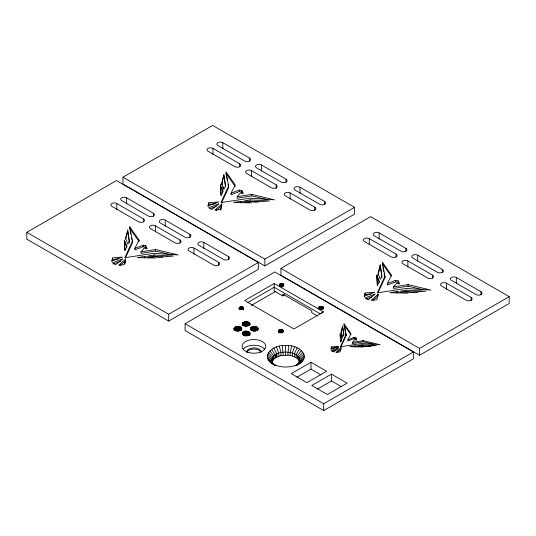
<?xml version="1.0" encoding="UTF-8"?>
<svg xmlns="http://www.w3.org/2000/svg" width="536" height="536" viewBox="0 0 536 536"><rect width="100%" height="100%" fill="white"/><g stroke="black" fill="none" stroke-linecap="round" stroke-linejoin="round"><path stroke-width="0.8" d="M241.723 328.468C241.106 331.677 234.835 331.69 234.065 328.561C235.103 325.124 242.714 325.727 241.723 329.988M249.93 323.731C249.314 326.94 243.049 326.947 242.279 323.824C243.317 320.381 250.922 320.984 249.93 325.245M249.93 333.211C249.314 336.42 243.049 336.427 242.279 333.305C243.404 329.714 251.324 330.585 249.917 335.101M275.792 365.646C257.99 358.37 272.261 344.166 285.454 345.573C298.874 343.784 314.203 358.209 295.698 365.773C312.508 351.207 268.489 345.486 272.067 362.792M235.237 330.055L235.425 326.92L235.425 330.712L237.817 330.189L240.242 330.652L240.242 326.86M243.445 325.312L243.639 322.176L243.639 325.968L246.024 325.453L248.449 325.908L248.449 322.116M251.659 330.055L251.846 326.92C254.272 324.843 260.999 328.112 256.53 330.417C254.225 332.139 247.934 329.332 251.846 326.92L251.612 330.839M288.596 345.687L287.912 355.167C292.241 355.636 297.306 357.063 299.403 361.257L299.403 358.222L303.919 353.814M291.664 346.109L290.211 352.447L290.211 355.482M124.942 263.745L125.732 260.55L119.883 265.729M220.725 210.206L221.71 206.213M273.869 348.092L276.864 353.934L275.993 357.432L273.829 359.046L272.167 361.592L272.167 358.557L267.605 354.256M125.759 239.049L127.736 231.297L129.424 242.373L127.736 229.783L125.565 238.306L127.863 244.282L129.424 240.852M221.743 183.165L223.907 174.642L225.602 185.717L224.041 189.148L221.743 183.165L221.743 184.685L223.907 174.642M340.997 333.506L342.605 327.195L343.857 335.389M380.232 264.898L378.068 273.42L380.366 279.397L381.927 275.966L380.232 264.898L381.927 277.487M378.068 274.935L380.232 266.412M112.681 257.91L111.669 261.146L122.422 257.092L112.681 257.91L112.071 261.367M208.859 202.775L207.847 206.005L218.601 201.951L208.859 202.775L208.249 206.233M331.469 346.893L330.719 349.284L338.678 346.283L331.469 346.893L331.469 348.011L337.077 347.542M365.183 293.025L364.165 296.261L374.925 292.207L365.183 293.025L364.574 296.482M239.15 307.758C238.929 309.882 242.841 310.029 243.666 308.374C243.579 305.801 237.843 306.378 239.15 309.379M279.383 284.529C279.162 286.653 283.075 286.807 283.899 285.145C283.812 282.572 278.077 283.155 279.383 286.15M278.559 330.511C278.345 332.635 282.258 332.782 283.075 331.127C282.914 328.454 277.085 329.225 278.486 332.36M294.559 346.819L292.381 352.983L292.381 356.018M129.772 226.882L129.772 228.396L139.065 241.595L139.065 240.081L129.772 226.882L132.466 241.153L124.794 257.729L153.591 253.347L178.307 254.969L155.534 249.515L141.001 251.846L141.001 253.367L155.534 251.029L171.801 254.928M125.491 257.742L132.466 242.667L132.466 241.153M242.58 193.65L241.877 192.143L239.324 191.593L231.043 194.729L231.043 193.208L235.244 184.94L225.951 171.741L228.644 186.012L220.966 202.595L249.769 198.206L274.486 199.828L251.712 194.374L237.18 196.712L237.18 198.226L251.712 195.895L267.169 199.593M221.67 202.601L228.644 187.526L228.644 186.012M347.884 339.811L354.015 337.499L355.897 337.901L355.897 339.027L354.015 338.618L347.884 340.936L347.884 339.811L350.986 333.694L344.112 323.925L346.102 334.484L340.427 346.758L361.74 343.516L380.031 344.715L363.173 340.675L352.42 342.404L352.42 343.529L363.173 341.8L373.612 344.3M340.762 347.161L346.102 335.61L346.102 334.484M398.898 283.906L398.194 282.392L395.648 281.849L387.367 284.978L387.367 283.464L391.561 275.196L382.269 261.99L384.962 276.261L377.29 292.844L406.087 288.462L430.81 290.083L408.03 284.629L393.498 286.961L393.498 288.482L408.03 286.144L422.676 289.648M377.987 292.857L384.962 277.782L384.962 276.261M340.534 341.459L342.002 338.323L340.079 333.62L340.487 341.794M340.829 341.955L341.707 340.072M297.212 347.804L294.371 353.72L294.371 356.755M146.402 248.791L145.698 247.284L143.152 246.734L134.864 249.863L134.864 248.349L139.065 240.081M299.53 349.037L296.106 354.644L296.106 357.68M318.933 307.068C320.776 313.526 327.302 303.584 318.933 307.068L318.933 308.696M301.46 350.477L297.554 355.723L297.554 358.758M141.001 251.846L144.271 248.054L147.105 248.784L145.698 245.763L143.152 245.22L134.864 248.349M237.18 196.712L240.45 192.92L243.277 193.643L241.877 190.628L239.324 190.079L231.043 193.208M393.498 286.961L396.774 283.169L399.601 283.899L398.194 280.877L395.648 280.335L387.367 283.464M352.42 342.404L354.839 339.596L356.936 340.132L355.897 337.901M302.934 352.085L298.666 356.929L298.666 359.964M216.062 210.588L221.911 205.415M372.969 300.321L378.235 295.664M337.084 352.42L341.124 348.842M304.388 355.609L299.751 359.576L299.751 361.847M299.704 360.936L304.321 357.432M299.255 362.276L303.724 359.214M298.418 363.555L302.612 360.916M295.236 365.853L298.988 363.877M297.225 364.728L301.018 362.49M323.476 311.905L293.936 328.977L244.671 300.535L274.231 283.47L323.476 311.905L320.206 313.808L274.231 287.263L247.954 302.431M26.8 232.329L116.459 180.565L258.339 262.479L258.339 269.307L168.679 321.071L26.8 239.156L26.8 232.329L168.679 314.243L258.339 262.479M122.979 177.195L212.638 125.431L354.517 207.345L354.517 214.172L264.858 265.936L122.979 184.022L122.979 177.195L264.858 259.109L354.517 207.345M185.101 323.724L274.76 271.96L413.357 351.978L413.357 358.805L323.697 410.569L185.101 330.551L185.101 323.724L323.697 403.742L413.357 351.978M280.944 268.395L370.604 216.631L509.2 296.649L509.2 303.47L419.541 355.241L280.944 275.223L280.944 268.395L419.541 348.413L509.2 296.649M251.377 305.386L275.859 291.256M274.231 283.47L274.231 291.055L282.653 295.919L284.67 294.76M310.974 362.269L291.269 373.646L306.867 382.65L326.571 371.274L310.974 362.269L310.974 369.09L296.897 377.217M331.496 374.115L311.791 385.491L327.396 394.503L347.1 383.126L331.496 374.115L331.496 380.942L317.426 389.069M287.912 355.167L280.931 355.596L275.993 357.432L275.196 354.899L271.645 349.378M251.846 330.712L254.238 330.189L256.664 330.652L256.664 326.86M210.186 208.631L216.323 206.293M113.237 264.06L120.915 261.139M366.503 298.887L371.877 296.837M332.045 351.375L337.218 349.412M296.575 365.05C289.132 367.863 280.462 367.723 273.28 364.192M244.108 325.245L244.845 325.084M248.449 331.596L248.449 335.389L246.674 334.953L244.168 335.235L244.168 331.442M250.238 199.901L244.228 200.839L254.68 202.119L269.528 200.926L250.238 199.901L250.238 201.422L247.98 201.77M154.06 255.042L148.05 255.974L158.502 257.253L173.349 256.067L154.06 255.042L154.06 256.556L151.802 256.905M406.556 290.157L400.546 291.088L411.005 292.368L425.845 291.175L406.556 290.157L406.556 291.671L405.055 291.906M362.081 344.769L357.639 345.459L365.371 346.403L376.359 345.526L362.081 344.769L362.081 345.888L370.805 346.35M240.738 201.395L233.468 202.447L251.732 202.916L240.738 201.395L240.738 202.916M144.559 256.536L137.29 257.588L155.554 258.05L144.559 256.536L144.559 258.05M397.055 291.651L389.793 292.703L408.057 293.165L397.055 291.651L397.055 293.165M355.053 345.874L349.68 346.651L363.194 346.993L355.053 345.874L355.053 346.993M208.859 204.29L215.358 203.747M112.681 259.431L118.369 258.948M365.183 294.545L370.865 294.063M250.238 201.422L258.272 201.844M154.06 256.556L162.897 257.025M406.556 291.671L417.812 292.267M247.183 325.05L247.934 325.198M247.934 334.678L248.624 334.886M222.822 142.683L249.548 158.113A3.484 2.01 0 0 1 249.548 160.961A3.484 2.01 0 0 1 244.624 160.961L217.897 145.524A3.484 2.01 0 0 1 217.897 142.683A3.484 2.01 0 0 1 222.822 142.683L222.822 148.753M261.414 164.961L286.043 179.185A3.484 2.01 0 0 1 286.043 182.026A3.484 2.01 0 0 1 281.119 182.026L256.489 167.808A3.484 2.01 0 0 1 256.489 164.961A3.484 2.01 0 0 1 261.414 164.961L261.414 171.031M300.006 187.245L324.635 201.462A3.484 2.01 0 0 1 324.635 204.31A3.484 2.01 0 0 1 319.711 204.31L295.075 190.086A3.484 2.01 0 0 1 295.075 187.245A3.484 2.01 0 0 1 300.006 187.245L300.006 193.308M379.146 232.932L405.873 248.369A3.484 2.01 0 0 1 405.873 251.21A3.484 2.01 0 0 1 400.948 251.21L374.222 235.78A3.484 2.01 0 0 1 374.222 232.932A3.484 2.01 0 0 1 379.146 232.932L379.146 239.002M417.738 255.216L442.368 269.434A3.484 2.01 0 0 1 442.368 272.281A3.484 2.01 0 0 1 437.443 272.281L412.807 258.057A3.484 2.01 0 0 1 412.807 255.216A3.484 2.01 0 0 1 417.738 255.216L417.738 261.28M456.324 277.494L480.96 291.718A3.484 2.01 0 0 1 480.96 294.559A3.484 2.01 0 0 1 476.028 294.559L451.399 280.341A3.484 2.01 0 0 1 451.399 277.494A3.484 2.01 0 0 1 456.324 277.494L456.324 283.564M212.973 148.371L239.699 163.802A3.484 2.01 0 0 1 239.699 166.649A3.484 2.01 0 0 1 234.775 166.649L208.042 151.212A3.484 2.01 0 0 1 208.042 148.371A3.484 2.01 0 0 1 212.973 148.371L212.973 154.442M276.194 184.873A3.484 2.01 0 0 1 276.194 187.714A3.484 2.01 0 0 1 271.263 187.714L246.634 173.496A3.484 2.01 0 0 1 246.634 170.649A3.484 2.01 0 0 1 251.558 170.649L276.194 184.873L276.194 188.665M290.15 192.933L314.779 207.151A3.484 2.01 0 0 1 314.779 209.998A3.484 2.01 0 0 1 309.855 209.998L285.226 195.774A3.484 2.01 0 0 1 285.226 192.933A3.484 2.01 0 0 1 290.15 192.933L290.15 198.997M369.291 238.62L396.024 254.057A3.484 2.01 0 0 1 396.024 256.898A3.484 2.01 0 0 1 391.092 256.898L364.366 241.468A3.484 2.01 0 0 1 364.366 238.62A3.484 2.01 0 0 1 369.291 238.62L369.291 244.691M432.512 275.122A3.484 2.01 0 0 1 432.512 277.97A3.484 2.01 0 0 1 427.587 277.97L402.958 263.745A3.484 2.01 0 0 1 402.958 260.905A3.484 2.01 0 0 1 407.883 260.905L432.512 275.122L432.512 278.157M446.475 283.182L471.104 297.406A3.484 2.01 0 0 1 471.104 300.247A3.484 2.01 0 0 1 466.179 300.247L441.543 286.03A3.484 2.01 0 0 1 441.543 283.182A3.484 2.01 0 0 1 446.475 283.182L446.475 289.252M126.643 197.818L153.37 213.254A3.484 2.01 0 0 1 153.37 216.095A3.484 2.01 0 0 1 148.445 216.095L121.719 200.665A3.484 2.01 0 0 1 121.719 197.818A3.484 2.01 0 0 1 126.643 197.818L126.643 203.888M165.235 220.102L189.865 234.319A3.484 2.01 0 0 1 189.865 237.167A3.484 2.01 0 0 1 184.94 237.167L160.311 222.943A3.484 2.01 0 0 1 160.311 220.102A3.484 2.01 0 0 1 165.235 220.102L165.235 226.165M203.827 242.379L228.457 256.603A3.484 2.01 0 0 1 228.457 259.444A3.484 2.01 0 0 1 223.532 259.444L198.896 245.227A3.484 2.01 0 0 1 198.896 242.379A3.484 2.01 0 0 1 203.827 242.379L203.827 248.449M317.379 315.972L311.778 312.736L311.778 310.84L282.653 294.023L282.653 295.919M116.794 203.506L143.521 218.943A3.484 2.01 0 0 1 143.521 221.783A3.484 2.01 0 0 1 138.596 221.783L111.863 206.353A3.484 2.01 0 0 1 111.863 203.506A3.484 2.01 0 0 1 116.794 203.506L116.794 209.576M180.016 240.007A3.484 2.01 0 0 1 180.016 242.855A3.484 2.01 0 0 1 175.084 242.855L150.455 228.631A3.484 2.01 0 0 1 150.455 225.79A3.484 2.01 0 0 1 155.38 225.79L180.016 240.007L180.016 243.043M193.972 248.068L218.608 262.292A3.484 2.01 0 0 1 218.608 265.132A3.484 2.01 0 0 1 213.676 265.132L189.047 250.915A3.484 2.01 0 0 1 189.047 248.068A3.484 2.01 0 0 1 193.972 248.068L193.972 254.138M310.974 369.09L320.897 374.825M331.496 380.942L341.425 386.677M271.149 362.852L275.886 365.673M269.44 361.324L274.821 365.003M268.201 359.649L272.616 362.604L273.541 363.857M267.471 357.88L272.067 361.277L272.616 362.604M267.27 356.065L271.92 359.917M268.462 352.507L272.811 357.244L272.811 360.279M269.822 350.866L273.829 356.011L273.829 359.046M382.269 263.511L391.099 276.047M344.112 323.925L344.112 325.05L350.986 334.819M235.244 186.461L225.951 173.255L227.298 180.391M376.821 275.095L379.421 281.44L377.431 285.681L376.821 275.095L377.337 285.567M376.821 276.61L379.133 282.258M340.079 334.745L341.727 338.772M220.497 184.84L223.097 191.191L221.113 195.432L220.497 184.84L220.497 186.361L222.809 192.002M126.63 247.143L124.319 241.495L124.841 250.453M341.285 334.243L342.417 337.191M222.608 186.923L223.465 189.168M276.442 347.04L278.794 353.15L278.794 356.179M279.29 346.256L280.931 352.561L280.931 355.596M382.423 264.302L382.717 265.89M383.019 267.471L383.769 271.437M384.064 273.025L384.962 277.782M344.112 325.05L346.102 335.61M228.041 184.357L228.343 185.945M129.92 229.187L130.817 233.944M131.568 237.91L131.863 239.498M132.164 241.079L132.466 242.667M223.907 176.163L225.482 186.441M282.318 345.76L283.202 355.221M251.565 330.109L251.391 327.181L251.391 330.216M243.357 325.365L243.177 322.444L243.177 325.479M235.143 330.109L234.969 327.181L234.969 330.216M220.544 187.171L221.02 195.318M285.454 345.573L285.554 355.08M480.96 291.718L480.96 294.746M471.104 297.406L471.104 300.435M442.368 269.434L442.368 272.469M419.541 348.413L419.541 355.241M408.03 284.629L408.03 286.144M407.883 260.905L407.883 266.968M405.873 248.369L405.873 251.397M398.194 280.877L398.194 282.392M396.024 254.057L396.024 257.086M395.648 280.335L395.648 281.849M363.173 340.675L363.173 341.8M354.015 337.499L354.015 338.618M324.635 201.462L324.635 204.497M323.697 403.742L323.697 410.569M323.235 307.229L323.235 308.85M323.081 307.021L323.081 308.642M322.866 306.827L322.866 309.265M322.598 306.659L322.598 309.098M322.29 306.518L322.29 308.957M321.942 306.411L321.942 308.85M321.567 306.344L321.567 308.783M321.178 306.311L321.178 308.749M320.783 306.311L320.783 308.749M320.394 306.358L320.394 308.796M320.026 306.438L320.026 308.877M319.69 306.552L319.69 308.991M319.389 306.699L319.389 309.138M319.134 306.873L319.134 308.495M314.779 207.151L314.779 210.186M286.043 179.185L286.043 182.22M283.671 284.261L283.671 285.889M283.457 284.073L283.457 285.701M283.189 283.906L283.189 286.345M283.095 330.679L283.095 332.3M283.001 330.457L283.001 332.079M282.881 283.765L282.881 286.204M282.847 330.243L282.847 331.871M282.633 330.055L282.633 331.684M282.532 283.658L282.532 286.097M282.365 329.888L282.365 332.327M282.157 283.591L282.157 286.84M282.057 329.747L282.057 332.186M281.769 283.557L281.769 286.807M281.708 329.64L281.708 332.89M281.373 283.557L281.373 286.814M281.333 329.573L281.333 332.823M280.985 283.604L280.985 286.854M280.944 329.54L280.944 332.789M280.616 283.685L280.616 286.124M280.549 329.54L280.549 332.789M280.274 283.799L280.274 286.237M280.167 329.586L280.167 332.836M279.973 283.946L279.973 285.567M279.725 284.12L279.725 285.742M279.799 329.667L279.799 332.916M279.524 284.315L279.524 285.943M279.457 329.781L279.457 332.22M279.156 329.928L279.156 332.367M278.901 330.102L278.901 331.724M278.7 330.297L278.7 331.925M276.864 353.934L276.864 356.969M275.196 354.899L275.196 357.934M264.858 259.109L264.858 265.936M258.044 328.099L258.044 329.613M257.843 327.744L257.843 330.015M257.541 327.409L257.541 330.444M257.139 327.114L257.139 330.149M256.114 326.659L256.114 330.451M255.518 326.511L255.518 330.303M255.391 329.794L255.391 331.308M254.888 326.424L254.888 330.216M254.613 329.727L254.613 331.241M254.238 326.397L254.238 330.189M253.83 329.734L253.83 331.255M253.588 326.437L253.588 330.23M253.052 329.821L253.052 331.342M252.965 326.538L252.965 330.33M252.382 326.699L252.382 330.491M251.712 194.374L251.712 195.895M251.558 170.649L251.558 176.719M251.016 327.489L251.016 329.767M250.734 327.831L250.734 330.102M250.553 328.193L250.553 329.707M249.836 323.355L249.836 324.876M249.836 332.836L249.836 334.357M249.548 158.113L249.548 161.148M249.635 323L249.635 325.278M249.635 332.481L249.635 334.759M249.327 322.672L249.327 325.7M249.327 332.153L249.327 335.181M248.932 322.37L248.932 325.406M248.932 331.851L248.932 335.643M247.907 321.915L247.907 325.707M247.907 331.395L247.907 335.188M247.31 321.768L247.31 325.56M247.31 331.248L247.31 335.04M247.183 334.531L247.183 336.052M246.674 321.68L246.674 325.473M246.674 331.161L246.674 334.953M246.406 324.984L246.406 326.504M246.406 334.464L246.406 335.985M246.024 321.66L246.024 325.453M246.024 331.141L246.024 334.933M245.615 324.997L245.615 326.511M245.615 334.477L245.615 335.992M245.381 321.694L245.381 325.493M245.381 331.181L245.381 334.973M244.758 321.801L244.758 325.593M244.758 331.281L244.845 336.079M244.168 321.962L244.168 325.754M243.639 335.449L243.639 331.657L243.398 335.576L243.177 331.925L243.177 334.96M243.592 307.704L243.592 309.326M243.438 307.49L243.438 309.929M243.223 307.302L243.223 309.741M242.955 307.135L242.955 309.574M242.801 322.752L242.801 325.781M242.801 332.233L242.801 334.504M242.647 306.994L242.647 309.433M242.52 323.087L242.52 325.365M242.52 332.568L242.52 334.089M242.299 306.887L242.299 309.326M242.346 323.449L242.279 325.339M242.346 332.93L242.346 334.444M241.877 190.628L241.877 192.143M241.924 306.82L241.924 309.252M241.622 328.099L241.622 329.613M241.535 306.78L241.535 309.218M241.421 327.744L241.421 330.772M241.14 306.786L241.14 309.225M241.12 327.409L241.12 330.444M240.751 306.833L240.751 309.272M240.718 327.114L240.718 330.149M240.383 306.914L240.383 309.352M240.048 307.028L240.048 309.466M239.746 307.175L239.746 309.614M239.699 163.802L239.699 166.837M239.693 326.659L239.693 330.451M239.492 307.349L239.492 309.788M239.324 190.079L239.324 191.593M239.291 307.543L239.291 309.165M239.096 326.511L239.096 330.303M238.969 329.794L238.969 331.308M238.466 326.424L238.466 330.216M238.192 329.727L238.192 331.241M237.817 326.397L237.817 330.189M237.408 329.734L237.408 331.255M237.167 326.437L237.167 330.23M236.631 329.821L236.631 331.342M236.544 326.538L236.544 330.33M235.961 326.699L235.961 330.491M234.594 327.489L234.594 330.524M234.312 327.831L234.312 330.102M234.138 328.186L234.138 329.707M234.065 328.561L234.065 330.082M228.457 256.603L228.457 259.638M218.608 262.292L218.608 265.327M189.865 234.319L189.865 237.354M168.679 314.243L168.679 321.071M155.534 249.515L155.534 251.029M155.38 225.79L155.38 231.854M153.37 213.254L153.37 216.283M145.698 245.763L145.698 247.284M143.521 218.943L143.521 221.978M143.152 245.22L143.152 246.734M246.707 352.072A7.203 4.154 0 0 1 253.91 347.918A7.203 4.154 0 0 1 261.106 352.072M246.955 352.139A7.203 4.154 0 0 1 253.91 349.057A7.203 4.154 0 0 1 260.865 352.139M243.391 348.929A11.846 6.841 0 0 1 253.984 345.238A11.846 6.841 0 0 1 264.496 349.01M125.732 259.035L124.345 264.623L118.717 265.246L125.732 259.035M221.911 203.894L220.524 209.489L214.889 210.105L221.911 203.894M341.124 347.723L340.099 351.857L335.931 352.32L341.124 347.723M378.235 294.15L376.848 299.738L371.214 300.361L378.235 294.15M342.605 326.076L340.997 332.38L342.698 336.809L343.857 334.27L342.605 326.076M126.918 246.332L124.935 250.567L124.319 239.981L126.918 246.332M122.449 259.035L115.756 264.724L112.473 262.841L122.449 259.035M218.628 203.901L211.934 209.583L208.651 207.7L218.628 203.901M374.945 294.15L368.259 299.838L364.969 297.949L374.945 294.15M338.692 347.723L333.74 351.931L331.308 350.537L338.692 347.723M247.92 352.286A11.846 6.841 0 0 0 265.749 346.43A11.846 6.841 0 0 0 248.054 340.44A11.846 6.841 0 0 0 247.92 352.286"/></g></svg>
